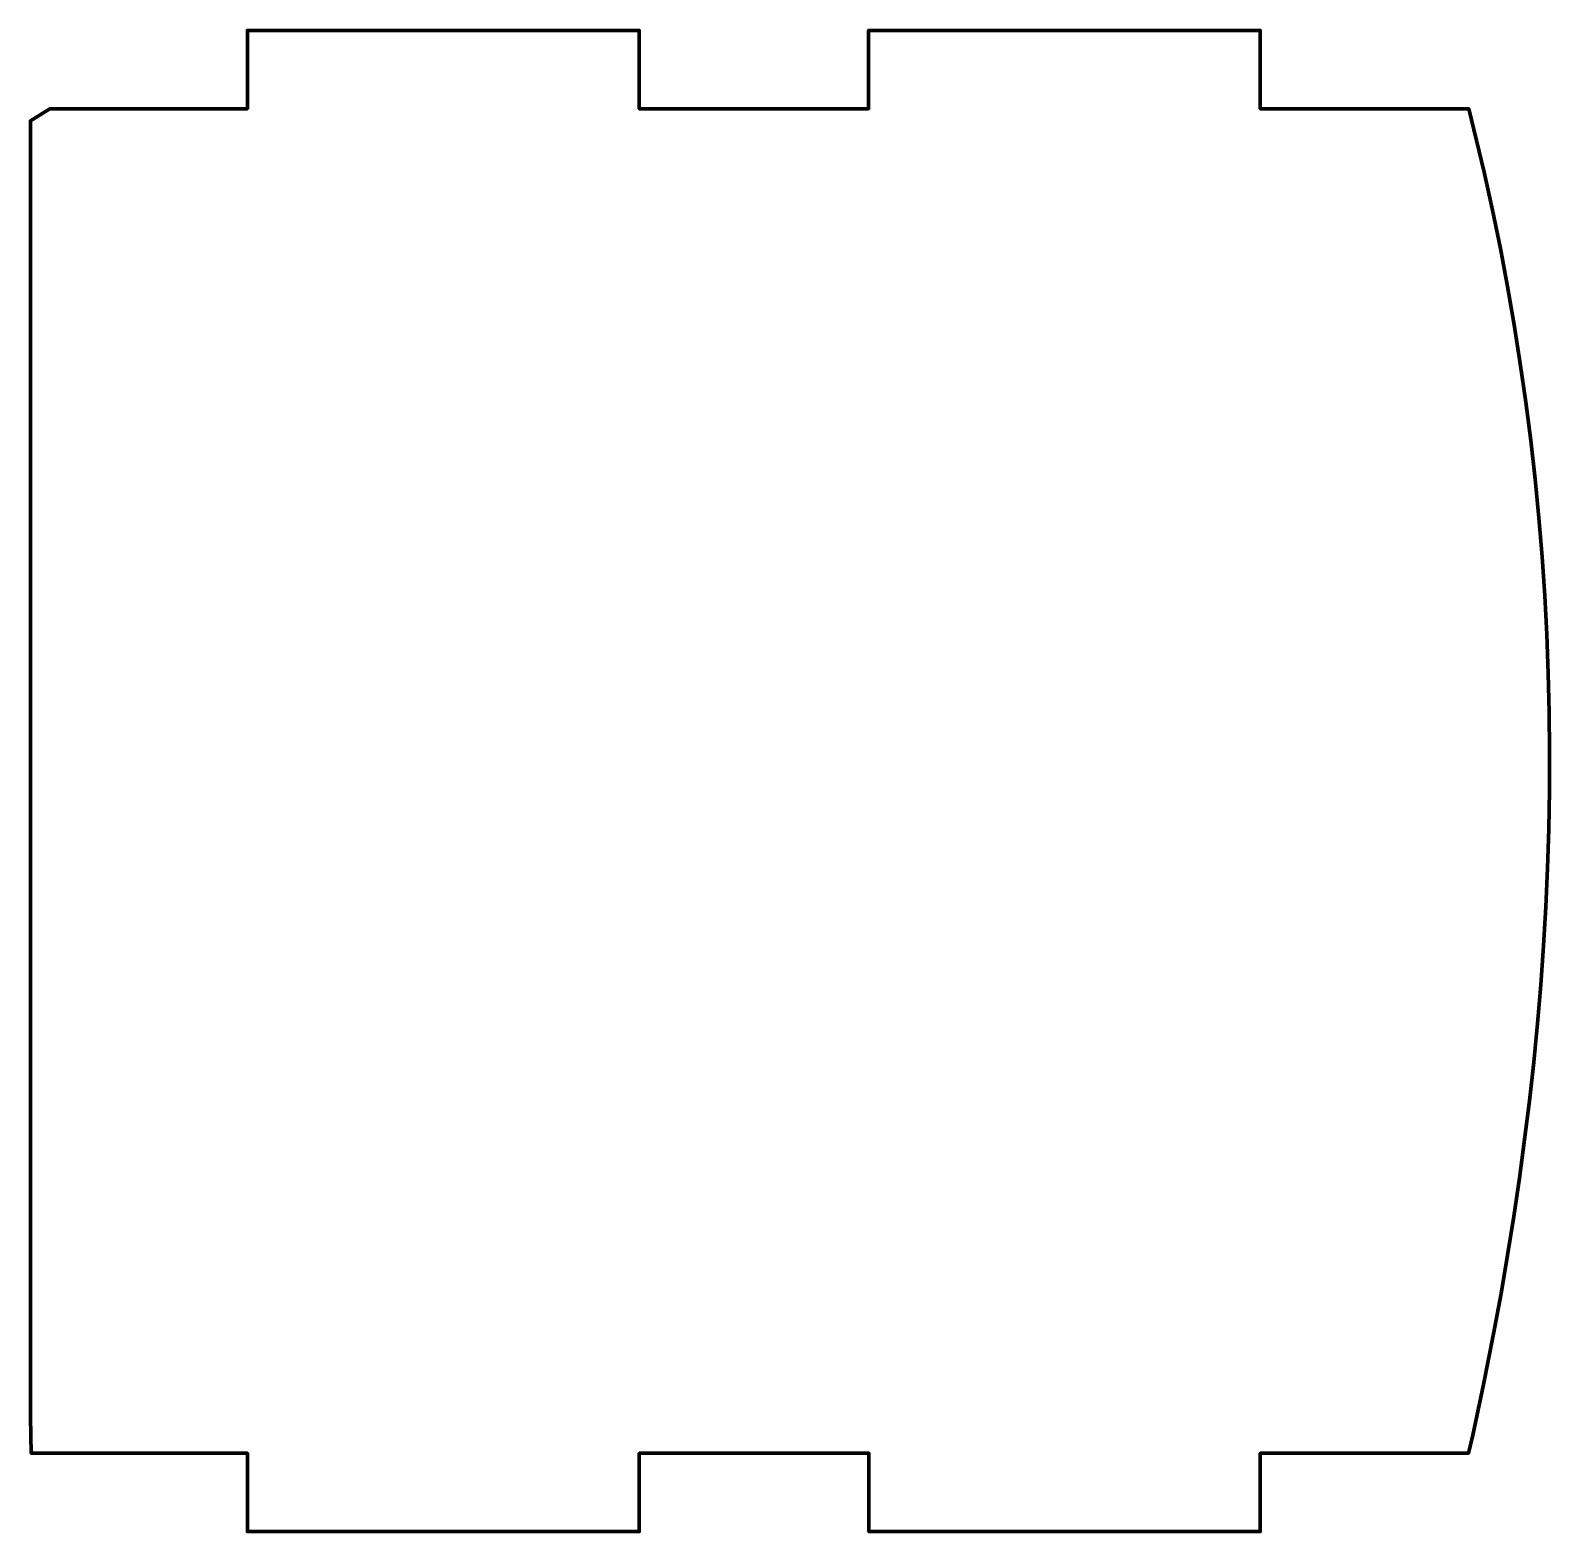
# Model space of a CAD drawing. Header units: millimetres. Extents: x -909 to -680, y 276 to 431.
# Drawn here: x -904.2 to -848.9, y 281.8 to 336.5 of the extents above; entities that cross this region are included whole.
import ezdxf

# ---------------------------------------------------------------- set-up
doc = ezdxf.new("R2010")
doc.units = ezdxf.units.MM
doc.header["$MEASUREMENT"] = 0
doc.layers.add('Camada 1', color=7, linetype='Continuous')

msp = doc.modelspace()

# ---------------------------------------------------------------- linework, layer by layer
at = {"layer": 'Camada 1', "lineweight": 100}
for points, knots in [([(-896.2599, 333.6182), (-896.2599, 333.6182), (-896.2599, 336.4708), (-896.2599, 336.4708), (-896.2599, 336.4708), (-896.2599, 336.4708), (-896.2599, 333.6182), (-896.2599, 333.6182)], [0, 0, 0, 0, 0.3333333, 0.3333333, 0.3333333, 0.3333333, 1, 1, 1, 1]), ([(-896.2599, 336.4708), (-896.2599, 336.4708), (-892.0632, 336.4703), (-892.0632, 336.4703), (-892.0632, 336.4703), (-892.0632, 336.4703), (-896.2599, 336.4708), (-896.2599, 336.4708)], [0, 0, 0, 0, 0.3333333, 0.3333333, 0.3333333, 0.3333333, 1, 1, 1, 1]), ([(-892.0632, 336.4703), (-892.0632, 336.4703), (-890.6678, 336.4703), (-890.6678, 336.4703), (-890.6678, 336.4703), (-890.6678, 336.4703), (-892.0632, 336.4703), (-892.0632, 336.4703)], [0, 0, 0, 0, 0.3333333, 0.3333333, 0.3333333, 0.3333333, 1, 1, 1, 1]), ([(-890.6678, 336.4703), (-890.6678, 336.4703), (-889.2222, 336.4703), (-889.2222, 336.4703), (-889.2222, 336.4703), (-889.2222, 336.4703), (-890.6678, 336.4703), (-890.6678, 336.4703)], [0, 0, 0, 0, 0.3333333, 0.3333333, 0.3333333, 0.3333333, 1, 1, 1, 1]), ([(-889.2222, 336.4703), (-889.2222, 336.4703), (-887.7907, 336.4703), (-887.7907, 336.4703), (-887.7907, 336.4703), (-887.7907, 336.4703), (-886.3621, 336.4703), (-886.3621, 336.4703), (-886.3621, 336.4703), (-886.3621, 336.4703), (-887.7907, 336.4703), (-887.7907, 336.4703), (-887.7907, 336.4703), (-887.7907, 336.4703), (-889.2222, 336.4703), (-889.2222, 336.4703)], [0, 0, 0, 0, 0.2, 0.2, 0.2, 0.2, 0.4, 0.4, 0.4, 0.4, 0.6, 0.6, 0.6, 0.6, 1, 1, 1, 1]), ([(-886.3621, 336.4703), (-886.3621, 336.4703), (-884.9276, 336.4703), (-884.9276, 336.4703), (-884.9276, 336.4703), (-884.9276, 336.4703), (-886.3621, 336.4703), (-886.3621, 336.4703)], [0, 0, 0, 0, 0.3333333, 0.3333333, 0.3333333, 0.3333333, 1, 1, 1, 1]), ([(-884.9276, 336.4703), (-884.9276, 336.4703), (-881.9976, 336.4708), (-881.9976, 336.4708), (-881.9976, 336.4708), (-881.9976, 336.4708), (-881.9976, 333.6182), (-881.9976, 333.6182), (-881.9976, 333.6182), (-881.9976, 333.6182), (-881.9976, 336.4708), (-881.9976, 336.4708), (-881.9976, 336.4708), (-881.9976, 336.4708), (-884.9276, 336.4703), (-884.9276, 336.4703)], [0, 0, 0, 0, 0.2, 0.2, 0.2, 0.2, 0.4, 0.4, 0.4, 0.4, 0.6, 0.6, 0.6, 0.6, 1, 1, 1, 1]), ([(-873.6469, 336.4686), (-873.6469, 336.4686), (-872.3482, 336.4703), (-872.3482, 336.4703), (-872.3482, 336.4703), (-872.3482, 336.4703), (-873.6469, 336.4686), (-873.6469, 336.4686)], [0, 0, 0, 0, 0.3333333, 0.3333333, 0.3333333, 0.3333333, 1, 1, 1, 1]), ([(-873.6469, 335.035), (-873.6469, 335.035), (-873.6469, 336.4686), (-873.6469, 336.4686), (-873.6469, 336.4686), (-873.6469, 336.4686), (-873.6469, 335.035), (-873.6469, 335.035)], [0, 0, 0, 0, 0.3333333, 0.3333333, 0.3333333, 0.3333333, 1, 1, 1, 1]), ([(-872.3482, 336.4703), (-872.3482, 336.4703), (-870.8701, 336.4703), (-870.8701, 336.4703), (-870.8701, 336.4703), (-870.8701, 336.4703), (-872.3482, 336.4703), (-872.3482, 336.4703)], [0, 0, 0, 0, 0.3333333, 0.3333333, 0.3333333, 0.3333333, 1, 1, 1, 1]), ([(-870.8701, 336.4703), (-870.8701, 336.4703), (-869.447, 336.4703), (-869.447, 336.4703), (-869.447, 336.4703), (-869.447, 336.4703), (-868.0132, 336.4703), (-868.0132, 336.4703), (-868.0132, 336.4703), (-868.0132, 336.4703), (-866.5821, 336.4703), (-866.5821, 336.4703), (-866.5821, 336.4703), (-866.5821, 336.4703), (-865.1369, 336.4703), (-865.1369, 336.4703), (-865.1369, 336.4703), (-865.1369, 336.4703), (-863.7409, 336.4703), (-863.7409, 336.4703), (-863.7409, 336.4703), (-863.7409, 336.4703), (-862.2607, 336.4703), (-862.2607, 336.4703), (-862.2607, 336.4703), (-862.2607, 336.4703), (-860.812, 336.4703), (-860.812, 336.4703), (-860.812, 336.4703), (-860.812, 336.4703), (-859.3929, 336.4703), (-859.3929, 336.4703), (-859.3929, 336.4703), (-859.3929, 336.4703), (-859.3929, 333.6182), (-859.3929, 333.6182), (-859.3929, 333.6182), (-859.3929, 333.6182), (-859.3929, 336.4703), (-859.3929, 336.4703), (-859.3929, 336.4703), (-859.3929, 336.4703), (-860.812, 336.4703), (-860.812, 336.4703), (-860.812, 336.4703), (-860.812, 336.4703), (-862.2607, 336.4703), (-862.2607, 336.4703), (-862.2607, 336.4703), (-862.2607, 336.4703), (-863.7409, 336.4703), (-863.7409, 336.4703), (-863.7409, 336.4703), (-863.7409, 336.4703), (-865.1369, 336.4703), (-865.1369, 336.4703), (-865.1369, 336.4703), (-865.1369, 336.4703), (-866.5821, 336.4703), (-866.5821, 336.4703), (-866.5821, 336.4703), (-866.5821, 336.4703), (-868.0132, 336.4703), (-868.0132, 336.4703), (-868.0132, 336.4703), (-868.0132, 336.4703), (-869.447, 336.4703), (-869.447, 336.4703), (-869.447, 336.4703), (-869.447, 336.4703), (-870.8701, 336.4703), (-870.8701, 336.4703)], [0, 0, 0, 0, 0.0526316, 0.0526316, 0.0526316, 0.0526316, 0.1052632, 0.1052632, 0.1052632, 0.1052632, 0.1578947, 0.1578947, 0.1578947, 0.1578947, 0.2105263, 0.2105263, 0.2105263, 0.2105263, 0.2631579, 0.2631579, 0.2631579, 0.2631579, 0.3157895, 0.3157895, 0.3157895, 0.3157895, 0.3684211, 0.3684211, 0.3684211, 0.3684211, 0.4210526, 0.4210526, 0.4210526, 0.4210526, 0.4736842, 0.4736842, 0.4736842, 0.4736842, 0.5263158, 0.5263158, 0.5263158, 0.5263158, 0.5789474, 0.5789474, 0.5789474, 0.5789474, 0.6315789, 0.6315789, 0.6315789, 0.6315789, 0.6842105, 0.6842105, 0.6842105, 0.6842105, 0.7368421, 0.7368421, 0.7368421, 0.7368421, 0.7894737, 0.7894737, 0.7894737, 0.7894737, 0.8421053, 0.8421053, 0.8421053, 0.8421053, 0.8947368, 0.8947368, 0.8947368, 0.8947368, 1, 1, 1, 1]), ([(-873.6469, 333.6182), (-873.6469, 333.6182), (-873.6469, 335.035), (-873.6469, 335.035), (-873.6469, 335.035), (-873.6469, 335.035), (-873.6469, 333.6182), (-873.6469, 333.6182)], [0, 0, 0, 0, 0.3333333, 0.3333333, 0.3333333, 0.3333333, 1, 1, 1, 1]), ([(-904.1578, 287.1323), (-904.1578, 287.1323), (-904.1578, 288.5893), (-904.1578, 288.5893), (-904.1578, 288.5893), (-904.1578, 288.5893), (-904.1578, 290.3241), (-904.1578, 290.3241), (-904.1578, 290.3241), (-904.1578, 290.3241), (-904.1578, 291.6069), (-904.1578, 291.6069), (-904.1578, 291.6069), (-904.1578, 291.6069), (-904.1578, 292.9385), (-904.1578, 292.9385), (-904.1578, 292.9385), (-904.1578, 292.9385), (-904.1578, 294.3525), (-904.1578, 294.3525), (-904.1578, 294.3525), (-904.1578, 294.3525), (-904.1578, 295.8411), (-904.1578, 295.8411), (-904.1578, 295.8411), (-904.1578, 295.8411), (-904.1578, 297.3959), (-904.1578, 297.3959), (-904.1578, 297.3959), (-904.1578, 297.3959), (-904.1578, 298.7993), (-904.1578, 298.7993), (-904.1578, 298.7993), (-904.1578, 298.7993), (-904.1578, 300.1727), (-904.1578, 300.1727), (-904.1578, 300.1727), (-904.1578, 300.1727), (-904.1578, 301.5754), (-904.1578, 301.5754), (-904.1578, 301.5754), (-904.1578, 301.5754), (-904.1578, 303.0035), (-904.1578, 303.0035), (-904.1578, 303.0035), (-904.1578, 303.0035), (-904.1578, 304.4518), (-904.1578, 304.4518), (-904.1578, 304.4518), (-904.1578, 304.4518), (-904.1578, 305.9153), (-904.1578, 305.9153), (-904.1578, 305.9153), (-904.1578, 305.9153), (-904.1578, 307.3622), (-904.1578, 307.3622), (-904.1578, 307.3622), (-904.1578, 307.3622), (-904.1578, 308.7902), (-904.1578, 308.7902), (-904.1578, 308.7902), (-904.1578, 308.7902), (-904.1578, 310.2192), (-904.1578, 310.2192), (-904.1578, 310.2192), (-904.1578, 310.2192), (-904.1578, 311.645), (-904.1578, 311.645), (-904.1578, 311.645), (-904.1578, 311.645), (-904.1578, 313.0629), (-904.1578, 313.0629), (-904.1578, 313.0629), (-904.1578, 313.0629), (-904.1578, 314.4692), (-904.1578, 314.4692), (-904.1578, 314.4692), (-904.1578, 314.4692), (-904.1578, 315.8682), (-904.1578, 315.8682), (-904.1578, 315.8682), (-904.1578, 315.8682), (-904.1578, 317.3758), (-904.1578, 317.3758), (-904.1578, 317.3758), (-904.1578, 317.3758), (-904.1578, 318.8525), (-904.1578, 318.8525), (-904.1578, 318.8525), (-904.1578, 318.8525), (-904.1578, 320.2925), (-904.1578, 320.2925), (-904.1578, 320.2925), (-904.1578, 320.2925), (-904.1578, 321.6902), (-904.1578, 321.6902), (-904.1578, 321.6902), (-904.1578, 321.6902), (-904.1578, 323.0397), (-904.1578, 323.0397), (-904.1578, 323.0397), (-904.1578, 323.0397), (-904.1578, 324.4173), (-904.1578, 324.4173), (-904.1578, 324.4173), (-904.1578, 324.4173), (-904.1578, 326.0295), (-904.1578, 326.0295), (-904.1578, 326.0295), (-904.1578, 326.0295), (-904.1578, 327.5239), (-904.1578, 327.5239), (-904.1578, 327.5239), (-904.1578, 327.5239), (-904.1578, 328.8862), (-904.1578, 328.8862), (-904.1578, 328.8862), (-904.1578, 328.8862), (-904.1578, 330.1031), (-904.1578, 330.1031), (-904.1578, 330.1031), (-904.1578, 330.1031), (-904.1578, 331.8709), (-904.1578, 331.8709), (-904.1578, 331.8709), (-904.1578, 331.8709), (-904.1578, 333.1736), (-904.1578, 333.1736), (-904.1578, 333.1736), (-904.1578, 333.1736), (-903.4458, 333.6182), (-903.4458, 333.6182), (-903.4458, 333.6182), (-903.4458, 333.6182), (-901.9797, 333.6182), (-901.9797, 333.6182), (-901.9797, 333.6182), (-901.9797, 333.6182), (-900.5618, 333.6182), (-900.5618, 333.6182), (-900.5618, 333.6182), (-900.5618, 333.6182), (-899.1405, 333.6182), (-899.1405, 333.6182), (-899.1405, 333.6182), (-899.1405, 333.6182), (-897.723, 333.6182), (-897.723, 333.6182), (-897.723, 333.6182), (-897.723, 333.6182), (-896.2599, 333.6182), (-896.2599, 333.6182), (-896.2599, 333.6182), (-896.2599, 333.6182), (-897.723, 333.6182), (-897.723, 333.6182), (-897.723, 333.6182), (-897.723, 333.6182), (-899.1405, 333.6182), (-899.1405, 333.6182), (-899.1405, 333.6182), (-899.1405, 333.6182), (-900.5618, 333.6182), (-900.5618, 333.6182), (-900.5618, 333.6182), (-900.5618, 333.6182), (-901.9797, 333.6182), (-901.9797, 333.6182), (-901.9797, 333.6182), (-901.9797, 333.6182), (-903.4458, 333.6182), (-903.4458, 333.6182), (-903.4458, 333.6182), (-903.4458, 333.6182), (-904.1578, 333.1736), (-904.1578, 333.1736), (-904.1578, 333.1736), (-904.1578, 333.1736), (-904.1578, 331.8709), (-904.1578, 331.8709), (-904.1578, 331.8709), (-904.1578, 331.8709), (-904.1578, 330.1031), (-904.1578, 330.1031), (-904.1578, 330.1031), (-904.1578, 330.1031), (-904.1578, 328.8862), (-904.1578, 328.8862), (-904.1578, 328.8862), (-904.1578, 328.8862), (-904.1578, 327.5239), (-904.1578, 327.5239), (-904.1578, 327.5239), (-904.1578, 327.5239), (-904.1578, 326.0295), (-904.1578, 326.0295), (-904.1578, 326.0295), (-904.1578, 326.0295), (-904.1578, 324.4173), (-904.1578, 324.4173), (-904.1578, 324.4173), (-904.1578, 324.4173), (-904.1578, 323.0397), (-904.1578, 323.0397), (-904.1578, 323.0397), (-904.1578, 323.0397), (-904.1578, 321.6902), (-904.1578, 321.6902), (-904.1578, 321.6902), (-904.1578, 321.6902), (-904.1578, 320.2925), (-904.1578, 320.2925), (-904.1578, 320.2925), (-904.1578, 320.2925), (-904.1578, 318.8525), (-904.1578, 318.8525), (-904.1578, 318.8525), (-904.1578, 318.8525), (-904.1578, 317.3758), (-904.1578, 317.3758), (-904.1578, 317.3758), (-904.1578, 317.3758), (-904.1578, 315.8682), (-904.1578, 315.8682), (-904.1578, 315.8682), (-904.1578, 315.8682), (-904.1578, 314.4692), (-904.1578, 314.4692), (-904.1578, 314.4692), (-904.1578, 314.4692), (-904.1578, 313.0629), (-904.1578, 313.0629), (-904.1578, 313.0629), (-904.1578, 313.0629), (-904.1578, 311.645), (-904.1578, 311.645), (-904.1578, 311.645), (-904.1578, 311.645), (-904.1578, 310.2192), (-904.1578, 310.2192), (-904.1578, 310.2192), (-904.1578, 310.2192), (-904.1578, 308.7902), (-904.1578, 308.7902), (-904.1578, 308.7902), (-904.1578, 308.7902), (-904.1578, 307.3622), (-904.1578, 307.3622), (-904.1578, 307.3622), (-904.1578, 307.3622), (-904.1578, 305.9153), (-904.1578, 305.9153), (-904.1578, 305.9153), (-904.1578, 305.9153), (-904.1578, 304.4518), (-904.1578, 304.4518), (-904.1578, 304.4518), (-904.1578, 304.4518), (-904.1578, 303.0035), (-904.1578, 303.0035), (-904.1578, 303.0035), (-904.1578, 303.0035), (-904.1578, 301.5754), (-904.1578, 301.5754), (-904.1578, 301.5754), (-904.1578, 301.5754), (-904.1578, 300.1727), (-904.1578, 300.1727), (-904.1578, 300.1727), (-904.1578, 300.1727), (-904.1578, 298.7993), (-904.1578, 298.7993), (-904.1578, 298.7993), (-904.1578, 298.7993), (-904.1578, 297.3959), (-904.1578, 297.3959), (-904.1578, 297.3959), (-904.1578, 297.3959), (-904.1578, 295.8411), (-904.1578, 295.8411), (-904.1578, 295.8411), (-904.1578, 295.8411), (-904.1578, 294.3525), (-904.1578, 294.3525), (-904.1578, 294.3525), (-904.1578, 294.3525), (-904.1578, 292.9385), (-904.1578, 292.9385), (-904.1578, 292.9385), (-904.1578, 292.9385), (-904.1578, 291.6069), (-904.1578, 291.6069), (-904.1578, 291.6069), (-904.1578, 291.6069), (-904.1578, 290.3241), (-904.1578, 290.3241), (-904.1578, 290.3241), (-904.1578, 290.3241), (-904.1578, 288.5893), (-904.1578, 288.5893), (-904.1578, 288.5893), (-904.1578, 288.5893), (-904.1578, 287.1323), (-904.1578, 287.1323)], [0, 0, 0, 0, 0.012987, 0.012987, 0.012987, 0.012987, 0.025974, 0.025974, 0.025974, 0.025974, 0.038961, 0.038961, 0.038961, 0.038961, 0.0519481, 0.0519481, 0.0519481, 0.0519481, 0.0649351, 0.0649351, 0.0649351, 0.0649351, 0.0779221, 0.0779221, 0.0779221, 0.0779221, 0.0909091, 0.0909091, 0.0909091, 0.0909091, 0.1038961, 0.1038961, 0.1038961, 0.1038961, 0.1168831, 0.1168831, 0.1168831, 0.1168831, 0.1298701, 0.1298701, 0.1298701, 0.1298701, 0.1428571, 0.1428571, 0.1428571, 0.1428571, 0.1558442, 0.1558442, 0.1558442, 0.1558442, 0.1688312, 0.1688312, 0.1688312, 0.1688312, 0.1818182, 0.1818182, 0.1818182, 0.1818182, 0.1948052, 0.1948052, 0.1948052, 0.1948052, 0.2077922, 0.2077922, 0.2077922, 0.2077922, 0.2207792, 0.2207792, 0.2207792, 0.2207792, 0.2337662, 0.2337662, 0.2337662, 0.2337662, 0.2467532, 0.2467532, 0.2467532, 0.2467532, 0.2597403, 0.2597403, 0.2597403, 0.2597403, 0.2727273, 0.2727273, 0.2727273, 0.2727273, 0.2857143, 0.2857143, 0.2857143, 0.2857143, 0.2987013, 0.2987013, 0.2987013, 0.2987013, 0.3116883, 0.3116883, 0.3116883, 0.3116883, 0.3246753, 0.3246753, 0.3246753, 0.3246753, 0.3376623, 0.3376623, 0.3376623, 0.3376623, 0.3506494, 0.3506494, 0.3506494, 0.3506494, 0.3636364, 0.3636364, 0.3636364, 0.3636364, 0.3766234, 0.3766234, 0.3766234, 0.3766234, 0.3896104, 0.3896104, 0.3896104, 0.3896104, 0.4025974, 0.4025974, 0.4025974, 0.4025974, 0.4155844, 0.4155844, 0.4155844, 0.4155844, 0.4285714, 0.4285714, 0.4285714, 0.4285714, 0.4415584, 0.4415584, 0.4415584, 0.4415584, 0.4545455, 0.4545455, 0.4545455, 0.4545455, 0.4675325, 0.4675325, 0.4675325, 0.4675325, 0.4805195, 0.4805195, 0.4805195, 0.4805195, 0.4935065, 0.4935065, 0.4935065, 0.4935065, 0.5064935, 0.5064935, 0.5064935, 0.5064935, 0.5194805, 0.5194805, 0.5194805, 0.5194805, 0.5324675, 0.5324675, 0.5324675, 0.5324675, 0.5454545, 0.5454545, 0.5454545, 0.5454545, 0.5584416, 0.5584416, 0.5584416, 0.5584416, 0.5714286, 0.5714286, 0.5714286, 0.5714286, 0.5844156, 0.5844156, 0.5844156, 0.5844156, 0.5974026, 0.5974026, 0.5974026, 0.5974026, 0.6103896, 0.6103896, 0.6103896, 0.6103896, 0.6233766, 0.6233766, 0.6233766, 0.6233766, 0.6363636, 0.6363636, 0.6363636, 0.6363636, 0.6493506, 0.6493506, 0.6493506, 0.6493506, 0.6623377, 0.6623377, 0.6623377, 0.6623377, 0.6753247, 0.6753247, 0.6753247, 0.6753247, 0.6883117, 0.6883117, 0.6883117, 0.6883117, 0.7012987, 0.7012987, 0.7012987, 0.7012987, 0.7142857, 0.7142857, 0.7142857, 0.7142857, 0.7272727, 0.7272727, 0.7272727, 0.7272727, 0.7402597, 0.7402597, 0.7402597, 0.7402597, 0.7532468, 0.7532468, 0.7532468, 0.7532468, 0.7662338, 0.7662338, 0.7662338, 0.7662338, 0.7792208, 0.7792208, 0.7792208, 0.7792208, 0.7922078, 0.7922078, 0.7922078, 0.7922078, 0.8051948, 0.8051948, 0.8051948, 0.8051948, 0.8181818, 0.8181818, 0.8181818, 0.8181818, 0.8311688, 0.8311688, 0.8311688, 0.8311688, 0.8441558, 0.8441558, 0.8441558, 0.8441558, 0.8571429, 0.8571429, 0.8571429, 0.8571429, 0.8701299, 0.8701299, 0.8701299, 0.8701299, 0.8831169, 0.8831169, 0.8831169, 0.8831169, 0.8961039, 0.8961039, 0.8961039, 0.8961039, 0.9090909, 0.9090909, 0.9090909, 0.9090909, 0.9220779, 0.9220779, 0.9220779, 0.9220779, 0.9350649, 0.9350649, 0.9350649, 0.9350649, 0.9480519, 0.9480519, 0.9480519, 0.9480519, 0.961039, 0.961039, 0.961039, 0.961039, 0.974026, 0.974026, 0.974026, 0.974026, 1, 1, 1, 1]), ([(-881.9976, 333.6182), (-881.9976, 333.6182), (-879.3177, 333.6182), (-879.3177, 333.6182), (-879.3177, 333.6182), (-879.3177, 333.6182), (-881.9976, 333.6182), (-881.9976, 333.6182)], [0, 0, 0, 0, 0.3333333, 0.3333333, 0.3333333, 0.3333333, 1, 1, 1, 1]), ([(-879.3177, 333.6182), (-879.3177, 333.6182), (-877.9001, 333.6182), (-877.9001, 333.6182), (-877.9001, 333.6182), (-877.9001, 333.6182), (-876.4751, 333.6182), (-876.4751, 333.6182), (-876.4751, 333.6182), (-876.4751, 333.6182), (-875.0526, 333.6182), (-875.0526, 333.6182), (-875.0526, 333.6182), (-875.0526, 333.6182), (-873.6469, 333.6182), (-873.6469, 333.6182), (-873.6469, 333.6182), (-873.6469, 333.6182), (-875.0526, 333.6182), (-875.0526, 333.6182), (-875.0526, 333.6182), (-875.0526, 333.6182), (-876.4751, 333.6182), (-876.4751, 333.6182), (-876.4751, 333.6182), (-876.4751, 333.6182), (-877.9001, 333.6182), (-877.9001, 333.6182), (-877.9001, 333.6182), (-877.9001, 333.6182), (-879.3177, 333.6182), (-879.3177, 333.6182)], [0, 0, 0, 0, 0.1111111, 0.1111111, 0.1111111, 0.1111111, 0.2222222, 0.2222222, 0.2222222, 0.2222222, 0.3333333, 0.3333333, 0.3333333, 0.3333333, 0.4444444, 0.4444444, 0.4444444, 0.4444444, 0.5555556, 0.5555556, 0.5555556, 0.5555556, 0.6666667, 0.6666667, 0.6666667, 0.6666667, 0.7777778, 0.7777778, 0.7777778, 0.7777778, 1, 1, 1, 1]), ([(-859.3929, 333.6182), (-859.3929, 333.6182), (-856.6686, 333.6182), (-856.6686, 333.6182), (-856.6686, 333.6182), (-856.6686, 333.6182), (-859.3929, 333.6182), (-859.3929, 333.6182)], [0, 0, 0, 0, 0.3333333, 0.3333333, 0.3333333, 0.3333333, 1, 1, 1, 1]), ([(-856.6686, 333.6182), (-856.6686, 333.6182), (-855.2461, 333.6182), (-855.2461, 333.6182), (-855.2461, 333.6182), (-855.2461, 333.6182), (-853.8181, 333.6182), (-853.8181, 333.6182), (-853.8181, 333.6182), (-853.8181, 333.6182), (-852.3546, 333.6182), (-852.3546, 333.6182), (-852.3546, 333.6182), (-852.3546, 333.6182), (-851.8012, 333.6182), (-851.8012, 333.6182), (-851.8012, 333.6182), (-851.8012, 333.6182), (-852.3546, 333.6182), (-852.3546, 333.6182), (-852.3546, 333.6182), (-852.3546, 333.6182), (-853.8181, 333.6182), (-853.8181, 333.6182), (-853.8181, 333.6182), (-853.8181, 333.6182), (-855.2461, 333.6182), (-855.2461, 333.6182), (-855.2461, 333.6182), (-855.2461, 333.6182), (-856.6686, 333.6182), (-856.6686, 333.6182)], [0, 0, 0, 0, 0.1111111, 0.1111111, 0.1111111, 0.1111111, 0.2222222, 0.2222222, 0.2222222, 0.2222222, 0.3333333, 0.3333333, 0.3333333, 0.3333333, 0.4444444, 0.4444444, 0.4444444, 0.4444444, 0.5555556, 0.5555556, 0.5555556, 0.5555556, 0.6666667, 0.6666667, 0.6666667, 0.6666667, 0.7777778, 0.7777778, 0.7777778, 0.7777778, 1, 1, 1, 1]), ([(-849.3017, 300.329), (-849.3017, 300.329), (-849.1824, 301.7384), (-849.1824, 301.7384), (-849.1824, 301.7384), (-849.1824, 301.7384), (-849.0811, 303.1542), (-849.0811, 303.1542), (-849.0811, 303.1542), (-849.0811, 303.1542), (-848.9986, 304.5693), (-848.9986, 304.5693), (-848.9986, 304.5693), (-848.9986, 304.5693), (-848.9347, 305.9848), (-848.9347, 305.9848), (-848.9347, 305.9848), (-848.9347, 305.9848), (-848.8902, 307.4001), (-848.8902, 307.4001), (-848.8902, 307.4001), (-848.8902, 307.4001), (-848.8651, 308.8169), (-848.8651, 308.8169), (-848.8651, 308.8169), (-848.8651, 308.8169), (-848.8598, 310.234), (-848.8598, 310.234), (-848.8598, 310.234), (-848.8598, 310.234), (-848.8742, 311.6511), (-848.8742, 311.6511), (-848.8742, 311.6511), (-848.8742, 311.6511), (-848.9089, 313.0682), (-848.9089, 313.0682), (-848.9089, 313.0682), (-848.9089, 313.0682), (-848.9636, 314.4838), (-848.9636, 314.4838), (-848.9636, 314.4838), (-848.9636, 314.4838), (-849.0385, 315.8971), (-849.0385, 315.8971), (-849.0385, 315.8971), (-849.0385, 315.8971), (-849.1344, 317.3108), (-849.1344, 317.3108), (-849.1344, 317.3108), (-849.1344, 317.3108), (-849.2512, 318.7245), (-849.2512, 318.7245), (-849.2512, 318.7245), (-849.2512, 318.7245), (-849.3888, 320.1375), (-849.3888, 320.1375), (-849.3888, 320.1375), (-849.3888, 320.1375), (-849.5466, 321.5412), (-849.5466, 321.5412), (-849.5466, 321.5412), (-849.5466, 321.5412), (-849.7255, 322.9454), (-849.7255, 322.9454), (-849.7255, 322.9454), (-849.7255, 322.9454), (-849.9258, 324.3492), (-849.9258, 324.3492), (-849.9258, 324.3492), (-849.9258, 324.3492), (-850.1478, 325.7534), (-850.1478, 325.7534), (-850.1478, 325.7534), (-850.1478, 325.7534), (-850.3898, 327.1464), (-850.3898, 327.1464), (-850.3898, 327.1464), (-850.3898, 327.1464), (-850.6522, 328.5347), (-850.6522, 328.5347), (-850.6522, 328.5347), (-850.6522, 328.5347), (-850.9367, 329.9229), (-850.9367, 329.9229), (-850.9367, 329.9229), (-850.9367, 329.9229), (-851.2429, 331.3107), (-851.2429, 331.3107), (-851.2429, 331.3107), (-851.2429, 331.3107), (-851.8012, 333.6182), (-851.8012, 333.6182), (-851.8012, 333.6182), (-851.8012, 333.6182), (-851.2429, 331.3107), (-851.2429, 331.3107), (-851.2429, 331.3107), (-851.2429, 331.3107), (-850.9367, 329.9229), (-850.9367, 329.9229), (-850.9367, 329.9229), (-850.9367, 329.9229), (-850.6522, 328.5347), (-850.6522, 328.5347), (-850.6522, 328.5347), (-850.6522, 328.5347), (-850.3898, 327.1464), (-850.3898, 327.1464), (-850.3898, 327.1464), (-850.3898, 327.1464), (-850.1478, 325.7534), (-850.1478, 325.7534), (-850.1478, 325.7534), (-850.1478, 325.7534), (-849.9258, 324.3492), (-849.9258, 324.3492), (-849.9258, 324.3492), (-849.9258, 324.3492), (-849.7255, 322.9454), (-849.7255, 322.9454), (-849.7255, 322.9454), (-849.7255, 322.9454), (-849.5466, 321.5412), (-849.5466, 321.5412), (-849.5466, 321.5412), (-849.5466, 321.5412), (-849.3888, 320.1375), (-849.3888, 320.1375), (-849.3888, 320.1375), (-849.3888, 320.1375), (-849.2512, 318.7245), (-849.2512, 318.7245), (-849.2512, 318.7245), (-849.2512, 318.7245), (-849.1344, 317.3108), (-849.1344, 317.3108), (-849.1344, 317.3108), (-849.1344, 317.3108), (-849.0385, 315.8971), (-849.0385, 315.8971), (-849.0385, 315.8971), (-849.0385, 315.8971), (-848.9636, 314.4838), (-848.9636, 314.4838), (-848.9636, 314.4838), (-848.9636, 314.4838), (-848.9089, 313.0682), (-848.9089, 313.0682), (-848.9089, 313.0682), (-848.9089, 313.0682), (-848.8742, 311.6511), (-848.8742, 311.6511), (-848.8742, 311.6511), (-848.8742, 311.6511), (-848.8598, 310.234), (-848.8598, 310.234), (-848.8598, 310.234), (-848.8598, 310.234), (-848.8651, 308.8169), (-848.8651, 308.8169), (-848.8651, 308.8169), (-848.8651, 308.8169), (-848.8902, 307.4001), (-848.8902, 307.4001), (-848.8902, 307.4001), (-848.8902, 307.4001), (-848.9347, 305.9848), (-848.9347, 305.9848), (-848.9347, 305.9848), (-848.9347, 305.9848), (-848.9986, 304.5693), (-848.9986, 304.5693), (-848.9986, 304.5693), (-848.9986, 304.5693), (-849.0811, 303.1542), (-849.0811, 303.1542), (-849.0811, 303.1542), (-849.0811, 303.1542), (-849.1824, 301.7384), (-849.1824, 301.7384), (-849.1824, 301.7384), (-849.1824, 301.7384), (-849.3017, 300.329), (-849.3017, 300.329)], [0, 0, 0, 0, 0.0212766, 0.0212766, 0.0212766, 0.0212766, 0.0425532, 0.0425532, 0.0425532, 0.0425532, 0.0638298, 0.0638298, 0.0638298, 0.0638298, 0.0851064, 0.0851064, 0.0851064, 0.0851064, 0.106383, 0.106383, 0.106383, 0.106383, 0.1276596, 0.1276596, 0.1276596, 0.1276596, 0.1489362, 0.1489362, 0.1489362, 0.1489362, 0.1702128, 0.1702128, 0.1702128, 0.1702128, 0.1914894, 0.1914894, 0.1914894, 0.1914894, 0.212766, 0.212766, 0.212766, 0.212766, 0.2340426, 0.2340426, 0.2340426, 0.2340426, 0.2553191, 0.2553191, 0.2553191, 0.2553191, 0.2765957, 0.2765957, 0.2765957, 0.2765957, 0.2978723, 0.2978723, 0.2978723, 0.2978723, 0.3191489, 0.3191489, 0.3191489, 0.3191489, 0.3404255, 0.3404255, 0.3404255, 0.3404255, 0.3617021, 0.3617021, 0.3617021, 0.3617021, 0.3829787, 0.3829787, 0.3829787, 0.3829787, 0.4042553, 0.4042553, 0.4042553, 0.4042553, 0.4255319, 0.4255319, 0.4255319, 0.4255319, 0.4468085, 0.4468085, 0.4468085, 0.4468085, 0.4680851, 0.4680851, 0.4680851, 0.4680851, 0.4893617, 0.4893617, 0.4893617, 0.4893617, 0.5106383, 0.5106383, 0.5106383, 0.5106383, 0.5319149, 0.5319149, 0.5319149, 0.5319149, 0.5531915, 0.5531915, 0.5531915, 0.5531915, 0.5744681, 0.5744681, 0.5744681, 0.5744681, 0.5957447, 0.5957447, 0.5957447, 0.5957447, 0.6170213, 0.6170213, 0.6170213, 0.6170213, 0.6382979, 0.6382979, 0.6382979, 0.6382979, 0.6595745, 0.6595745, 0.6595745, 0.6595745, 0.6808511, 0.6808511, 0.6808511, 0.6808511, 0.7021277, 0.7021277, 0.7021277, 0.7021277, 0.7234043, 0.7234043, 0.7234043, 0.7234043, 0.7446809, 0.7446809, 0.7446809, 0.7446809, 0.7659574, 0.7659574, 0.7659574, 0.7659574, 0.787234, 0.787234, 0.787234, 0.787234, 0.8085106, 0.8085106, 0.8085106, 0.8085106, 0.8297872, 0.8297872, 0.8297872, 0.8297872, 0.8510638, 0.8510638, 0.8510638, 0.8510638, 0.8723404, 0.8723404, 0.8723404, 0.8723404, 0.893617, 0.893617, 0.893617, 0.893617, 0.9148936, 0.9148936, 0.9148936, 0.9148936, 0.9361702, 0.9361702, 0.9361702, 0.9361702, 0.9574468, 0.9574468, 0.9574468, 0.9574468, 1, 1, 1, 1]), ([(-852.9342, 284.6861), (-852.9342, 284.6861), (-851.814, 284.6861), (-851.814, 284.6861), (-851.814, 284.6861), (-851.814, 284.6861), (-851.6552, 285.3401), (-851.6552, 285.3401), (-851.6552, 285.3401), (-851.6552, 285.3401), (-851.2623, 287.1889), (-851.2623, 287.1889), (-851.2623, 287.1889), (-851.2623, 287.1889), (-850.8973, 289.0378), (-850.8973, 289.0378), (-850.8973, 289.0378), (-850.8973, 289.0378), (-850.6287, 290.5013), (-850.6287, 290.5013), (-850.6287, 290.5013), (-850.6287, 290.5013), (-850.3882, 291.9002), (-850.3882, 291.9002), (-850.3882, 291.9002), (-850.3882, 291.9002), (-850.1651, 293.2994), (-850.1651, 293.2994), (-850.1651, 293.2994), (-850.1651, 293.2994), (-849.9586, 294.6982), (-849.9586, 294.6982), (-849.9586, 294.6982), (-849.9586, 294.6982), (-849.7683, 296.1021), (-849.7683, 296.1021), (-849.7683, 296.1021), (-849.7683, 296.1021), (-849.595, 297.5112), (-849.595, 297.5112), (-849.595, 297.5112), (-849.595, 297.5112), (-849.4393, 298.92), (-849.4393, 298.92), (-849.4393, 298.92), (-849.4393, 298.92), (-849.3017, 300.329), (-849.3017, 300.329), (-849.3017, 300.329), (-849.3017, 300.329), (-849.4393, 298.92), (-849.4393, 298.92), (-849.4393, 298.92), (-849.4393, 298.92), (-849.595, 297.5112), (-849.595, 297.5112), (-849.595, 297.5112), (-849.595, 297.5112), (-849.7683, 296.1021), (-849.7683, 296.1021), (-849.7683, 296.1021), (-849.7683, 296.1021), (-849.9586, 294.6982), (-849.9586, 294.6982), (-849.9586, 294.6982), (-849.9586, 294.6982), (-850.1651, 293.2994), (-850.1651, 293.2994), (-850.1651, 293.2994), (-850.1651, 293.2994), (-850.3882, 291.9002), (-850.3882, 291.9002), (-850.3882, 291.9002), (-850.3882, 291.9002), (-850.6287, 290.5013), (-850.6287, 290.5013), (-850.6287, 290.5013), (-850.6287, 290.5013), (-850.8973, 289.0378), (-850.8973, 289.0378), (-850.8973, 289.0378), (-850.8973, 289.0378), (-851.2623, 287.1889), (-851.2623, 287.1889), (-851.2623, 287.1889), (-851.2623, 287.1889), (-851.6552, 285.3401), (-851.6552, 285.3401), (-851.6552, 285.3401), (-851.6552, 285.3401), (-851.814, 284.6861), (-851.814, 284.6861), (-851.814, 284.6861), (-851.814, 284.6861), (-852.9342, 284.6861), (-852.9342, 284.6861)], [0, 0, 0, 0, 0.04, 0.04, 0.04, 0.04, 0.08, 0.08, 0.08, 0.08, 0.12, 0.12, 0.12, 0.12, 0.16, 0.16, 0.16, 0.16, 0.2, 0.2, 0.2, 0.2, 0.24, 0.24, 0.24, 0.24, 0.28, 0.28, 0.28, 0.28, 0.32, 0.32, 0.32, 0.32, 0.36, 0.36, 0.36, 0.36, 0.4, 0.4, 0.4, 0.4, 0.44, 0.44, 0.44, 0.44, 0.48, 0.48, 0.48, 0.48, 0.52, 0.52, 0.52, 0.52, 0.56, 0.56, 0.56, 0.56, 0.6, 0.6, 0.6, 0.6, 0.64, 0.64, 0.64, 0.64, 0.68, 0.68, 0.68, 0.68, 0.72, 0.72, 0.72, 0.72, 0.76, 0.76, 0.76, 0.76, 0.8, 0.8, 0.8, 0.8, 0.84, 0.84, 0.84, 0.84, 0.88, 0.88, 0.88, 0.88, 0.92, 0.92, 0.92, 0.92, 1, 1, 1, 1]), ([(-904.1239, 284.6861), (-904.1239, 284.6861), (-904.1578, 285.9852), (-904.1578, 285.9852), (-904.1578, 285.9852), (-904.1578, 285.9852), (-904.1578, 287.1323), (-904.1578, 287.1323), (-904.1578, 287.1323), (-904.1578, 287.1323), (-904.1578, 285.9852), (-904.1578, 285.9852), (-904.1578, 285.9852), (-904.1578, 285.9852), (-904.1239, 284.6861), (-904.1239, 284.6861), (-904.1239, 284.6861), (-904.1239, 284.6861), (-902.7317, 284.6861), (-902.7317, 284.6861), (-902.7317, 284.6861), (-902.7317, 284.6861), (-901.296, 284.6861), (-901.296, 284.6861), (-901.296, 284.6861), (-901.296, 284.6861), (-899.8723, 284.6861), (-899.8723, 284.6861), (-899.8723, 284.6861), (-899.8723, 284.6861), (-898.4441, 284.6861), (-898.4441, 284.6861), (-898.4441, 284.6861), (-898.4441, 284.6861), (-896.2599, 284.6861), (-896.2599, 284.6861), (-896.2599, 284.6861), (-896.2599, 284.6861), (-896.2599, 281.8336), (-896.2599, 281.8336), (-896.2599, 281.8336), (-896.2599, 281.8336), (-896.2599, 284.6861), (-896.2599, 284.6861), (-896.2599, 284.6861), (-896.2599, 284.6861), (-898.4441, 284.6861), (-898.4441, 284.6861), (-898.4441, 284.6861), (-898.4441, 284.6861), (-899.8723, 284.6861), (-899.8723, 284.6861), (-899.8723, 284.6861), (-899.8723, 284.6861), (-901.296, 284.6861), (-901.296, 284.6861), (-901.296, 284.6861), (-901.296, 284.6861), (-902.7317, 284.6861), (-902.7317, 284.6861), (-902.7317, 284.6861), (-902.7317, 284.6861), (-904.1239, 284.6861), (-904.1239, 284.6861)], [0, 0, 0, 0, 0.0588235, 0.0588235, 0.0588235, 0.0588235, 0.1176471, 0.1176471, 0.1176471, 0.1176471, 0.1764706, 0.1764706, 0.1764706, 0.1764706, 0.2352941, 0.2352941, 0.2352941, 0.2352941, 0.2941176, 0.2941176, 0.2941176, 0.2941176, 0.3529412, 0.3529412, 0.3529412, 0.3529412, 0.4117647, 0.4117647, 0.4117647, 0.4117647, 0.4705882, 0.4705882, 0.4705882, 0.4705882, 0.5294118, 0.5294118, 0.5294118, 0.5294118, 0.5882353, 0.5882353, 0.5882353, 0.5882353, 0.6470588, 0.6470588, 0.6470588, 0.6470588, 0.7058824, 0.7058824, 0.7058824, 0.7058824, 0.7647059, 0.7647059, 0.7647059, 0.7647059, 0.8235294, 0.8235294, 0.8235294, 0.8235294, 0.8823529, 0.8823529, 0.8823529, 0.8823529, 1, 1, 1, 1]), ([(-881.9976, 284.6861), (-881.9976, 284.6861), (-878.5479, 284.6861), (-878.5479, 284.6861), (-878.5479, 284.6861), (-878.5479, 284.6861), (-877.1289, 284.6861), (-877.1289, 284.6861), (-877.1289, 284.6861), (-877.1289, 284.6861), (-873.6378, 284.6861), (-873.6378, 284.6861), (-873.6378, 284.6861), (-873.6378, 284.6861), (-873.6378, 281.8336), (-873.6378, 281.8336), (-873.6378, 281.8336), (-873.6378, 281.8336), (-870.0168, 281.8336), (-870.0168, 281.8336), (-870.0168, 281.8336), (-870.0168, 281.8336), (-868.6308, 281.8336), (-868.6308, 281.8336), (-868.6308, 281.8336), (-868.6308, 281.8336), (-867.1783, 281.8336), (-867.1783, 281.8336), (-867.1783, 281.8336), (-867.1783, 281.8336), (-865.7544, 281.8336), (-865.7544, 281.8336), (-865.7544, 281.8336), (-865.7544, 281.8336), (-864.3155, 281.8336), (-864.3155, 281.8336), (-864.3155, 281.8336), (-864.3155, 281.8336), (-862.8915, 281.8336), (-862.8915, 281.8336), (-862.8915, 281.8336), (-862.8915, 281.8336), (-859.3944, 281.8336), (-859.3944, 281.8336), (-859.3944, 281.8336), (-859.3944, 281.8336), (-859.3944, 284.6861), (-859.3944, 284.6861), (-859.3944, 284.6861), (-859.3944, 284.6861), (-859.3944, 281.8336), (-859.3944, 281.8336), (-859.3944, 281.8336), (-859.3944, 281.8336), (-862.8915, 281.8336), (-862.8915, 281.8336), (-862.8915, 281.8336), (-862.8915, 281.8336), (-864.3155, 281.8336), (-864.3155, 281.8336), (-864.3155, 281.8336), (-864.3155, 281.8336), (-865.7544, 281.8336), (-865.7544, 281.8336), (-865.7544, 281.8336), (-865.7544, 281.8336), (-867.1783, 281.8336), (-867.1783, 281.8336), (-867.1783, 281.8336), (-867.1783, 281.8336), (-868.6308, 281.8336), (-868.6308, 281.8336), (-868.6308, 281.8336), (-868.6308, 281.8336), (-870.0168, 281.8336), (-870.0168, 281.8336), (-870.0168, 281.8336), (-870.0168, 281.8336), (-873.6378, 281.8336), (-873.6378, 281.8336), (-873.6378, 281.8336), (-873.6378, 281.8336), (-873.6378, 284.6861), (-873.6378, 284.6861), (-873.6378, 284.6861), (-873.6378, 284.6861), (-877.1289, 284.6861), (-877.1289, 284.6861), (-877.1289, 284.6861), (-877.1289, 284.6861), (-878.5479, 284.6861), (-878.5479, 284.6861), (-878.5479, 284.6861), (-878.5479, 284.6861), (-881.9976, 284.6861), (-881.9976, 284.6861)], [0, 0, 0, 0, 0.04, 0.04, 0.04, 0.04, 0.08, 0.08, 0.08, 0.08, 0.12, 0.12, 0.12, 0.12, 0.16, 0.16, 0.16, 0.16, 0.2, 0.2, 0.2, 0.2, 0.24, 0.24, 0.24, 0.24, 0.28, 0.28, 0.28, 0.28, 0.32, 0.32, 0.32, 0.32, 0.36, 0.36, 0.36, 0.36, 0.4, 0.4, 0.4, 0.4, 0.44, 0.44, 0.44, 0.44, 0.48, 0.48, 0.48, 0.48, 0.52, 0.52, 0.52, 0.52, 0.56, 0.56, 0.56, 0.56, 0.6, 0.6, 0.6, 0.6, 0.64, 0.64, 0.64, 0.64, 0.68, 0.68, 0.68, 0.68, 0.72, 0.72, 0.72, 0.72, 0.76, 0.76, 0.76, 0.76, 0.8, 0.8, 0.8, 0.8, 0.84, 0.84, 0.84, 0.84, 0.88, 0.88, 0.88, 0.88, 0.92, 0.92, 0.92, 0.92, 1, 1, 1, 1]), ([(-881.9976, 281.8336), (-881.9976, 281.8336), (-881.9976, 284.6861), (-881.9976, 284.6861), (-881.9976, 284.6861), (-881.9976, 284.6861), (-881.9976, 281.8336), (-881.9976, 281.8336)], [0, 0, 0, 0, 0.3333333, 0.3333333, 0.3333333, 0.3333333, 1, 1, 1, 1]), ([(-859.3944, 284.6861), (-859.3944, 284.6861), (-857.2345, 284.6861), (-857.2345, 284.6861), (-857.2345, 284.6861), (-857.2345, 284.6861), (-855.8095, 284.6861), (-855.8095, 284.6861), (-855.8095, 284.6861), (-855.8095, 284.6861), (-854.3814, 284.6861), (-854.3814, 284.6861), (-854.3814, 284.6861), (-854.3814, 284.6861), (-852.9342, 284.6861), (-852.9342, 284.6861), (-852.9342, 284.6861), (-852.9342, 284.6861), (-854.3814, 284.6861), (-854.3814, 284.6861), (-854.3814, 284.6861), (-854.3814, 284.6861), (-855.8095, 284.6861), (-855.8095, 284.6861), (-855.8095, 284.6861), (-855.8095, 284.6861), (-857.2345, 284.6861), (-857.2345, 284.6861), (-857.2345, 284.6861), (-857.2345, 284.6861), (-859.3944, 284.6861), (-859.3944, 284.6861)], [0, 0, 0, 0, 0.1111111, 0.1111111, 0.1111111, 0.1111111, 0.2222222, 0.2222222, 0.2222222, 0.2222222, 0.3333333, 0.3333333, 0.3333333, 0.3333333, 0.4444444, 0.4444444, 0.4444444, 0.4444444, 0.5555556, 0.5555556, 0.5555556, 0.5555556, 0.6666667, 0.6666667, 0.6666667, 0.6666667, 0.7777778, 0.7777778, 0.7777778, 0.7777778, 1, 1, 1, 1]), ([(-896.2599, 281.8336), (-896.2599, 281.8336), (-892.7765, 281.8336), (-892.7765, 281.8336), (-892.7765, 281.8336), (-892.7765, 281.8336), (-896.2599, 281.8336), (-896.2599, 281.8336)], [0, 0, 0, 0, 0.3333333, 0.3333333, 0.3333333, 0.3333333, 1, 1, 1, 1]), ([(-892.7765, 281.8336), (-892.7765, 281.8336), (-891.3709, 281.8336), (-891.3709, 281.8336), (-891.3709, 281.8336), (-891.3709, 281.8336), (-889.9233, 281.8336), (-889.9233, 281.8336), (-889.9233, 281.8336), (-889.9233, 281.8336), (-891.3709, 281.8336), (-891.3709, 281.8336), (-891.3709, 281.8336), (-891.3709, 281.8336), (-892.7765, 281.8336), (-892.7765, 281.8336)], [0, 0, 0, 0, 0.2, 0.2, 0.2, 0.2, 0.4, 0.4, 0.4, 0.4, 0.6, 0.6, 0.6, 0.6, 1, 1, 1, 1]), ([(-889.9233, 281.8336), (-889.9233, 281.8336), (-888.5004, 281.8336), (-888.5004, 281.8336), (-888.5004, 281.8336), (-888.5004, 281.8336), (-887.0505, 281.8336), (-887.0505, 281.8336), (-887.0505, 281.8336), (-887.0505, 281.8336), (-885.6499, 281.8336), (-885.6499, 281.8336), (-885.6499, 281.8336), (-885.6499, 281.8336), (-881.9976, 281.8336), (-881.9976, 281.8336), (-881.9976, 281.8336), (-881.9976, 281.8336), (-885.6499, 281.8336), (-885.6499, 281.8336), (-885.6499, 281.8336), (-885.6499, 281.8336), (-887.0505, 281.8336), (-887.0505, 281.8336), (-887.0505, 281.8336), (-887.0505, 281.8336), (-888.5004, 281.8336), (-888.5004, 281.8336), (-888.5004, 281.8336), (-888.5004, 281.8336), (-889.9233, 281.8336), (-889.9233, 281.8336)], [0, 0, 0, 0, 0.1111111, 0.1111111, 0.1111111, 0.1111111, 0.2222222, 0.2222222, 0.2222222, 0.2222222, 0.3333333, 0.3333333, 0.3333333, 0.3333333, 0.4444444, 0.4444444, 0.4444444, 0.4444444, 0.5555556, 0.5555556, 0.5555556, 0.5555556, 0.6666667, 0.6666667, 0.6666667, 0.6666667, 0.7777778, 0.7777778, 0.7777778, 0.7777778, 1, 1, 1, 1])]:
    msp.add_open_spline(points, degree=3, knots=knots, dxfattribs=at)

doc.saveas('drawing.dxf')
